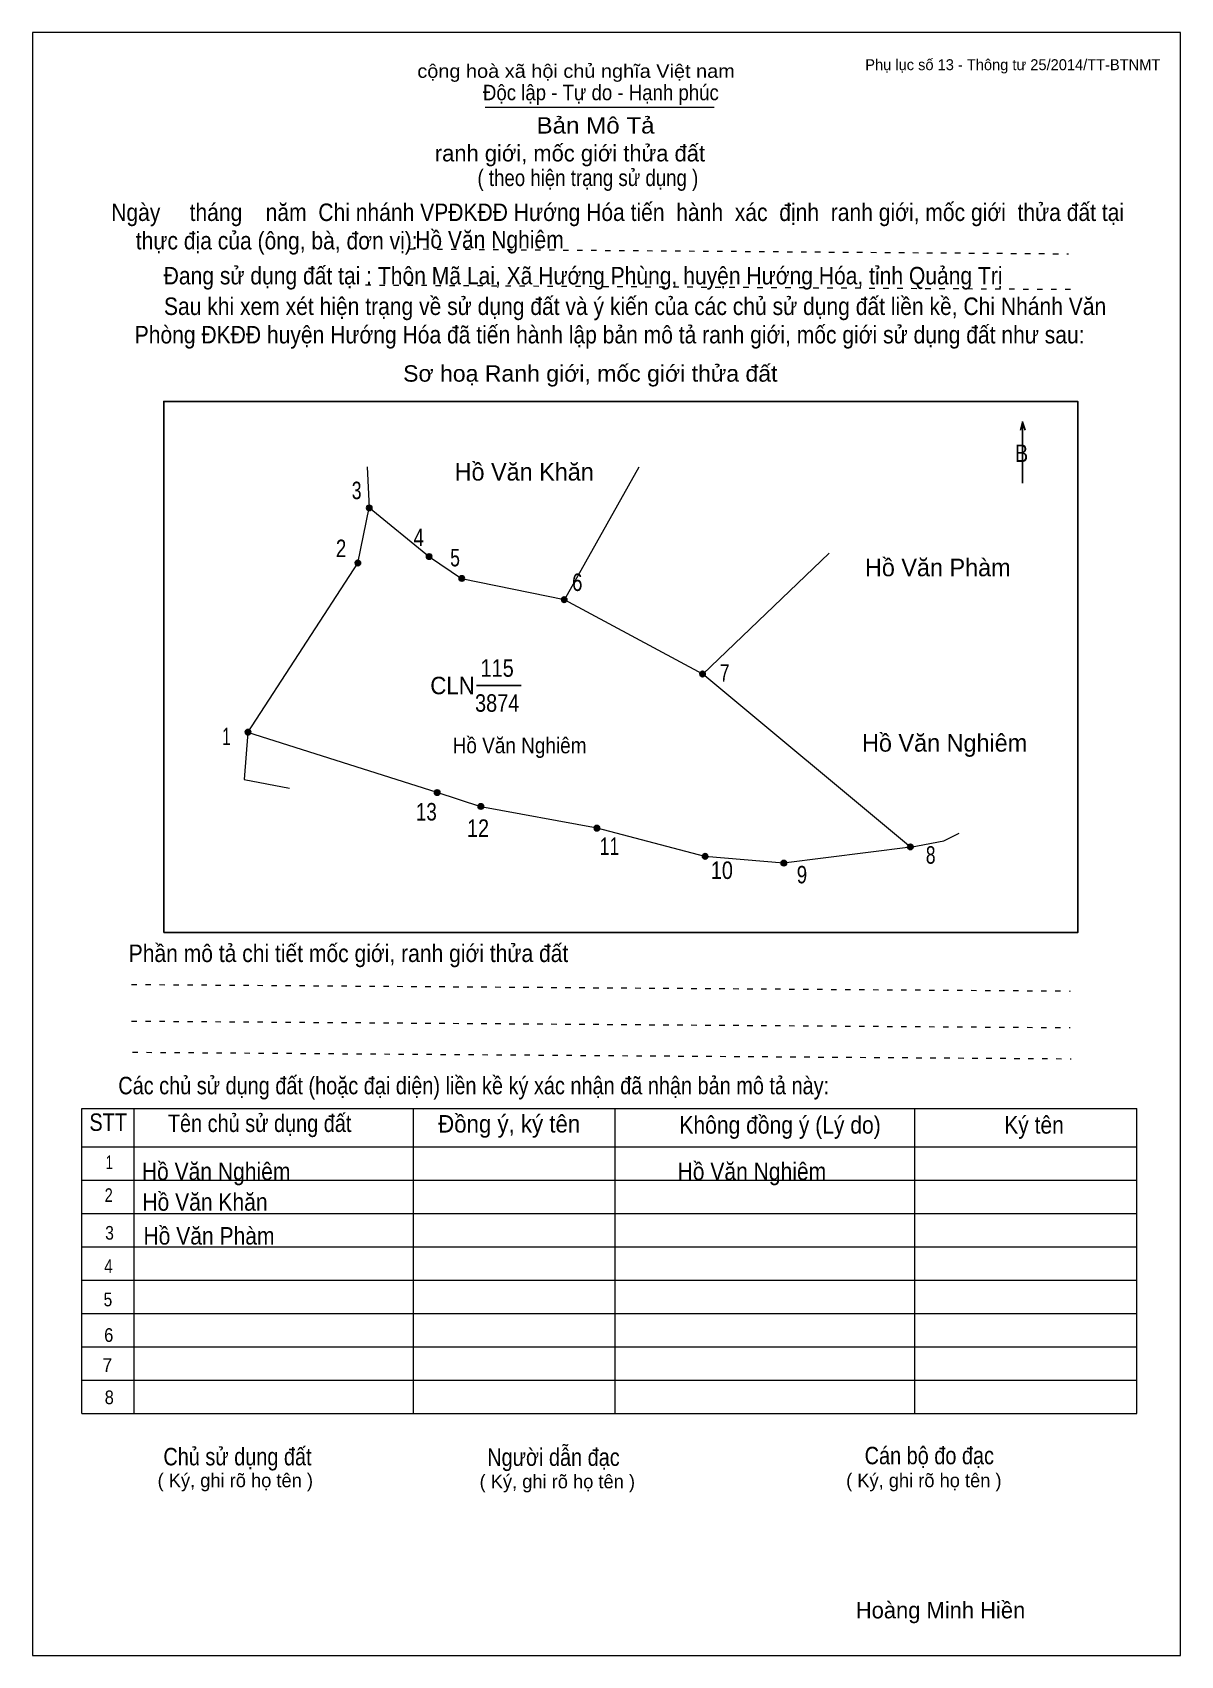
# Model space of a CAD drawing. Header units: centimetres. Extents: x 0 to 21, y 0 to 29.7.
import ezdxf
from ezdxf.enums import TextEntityAlignment as Align

# ---------------------------------------------------------------- set-up
doc = ezdxf.new("R2010")
doc.units = ezdxf.units.CM
doc.header["$LTSCALE"] = 0.13
doc.linetypes.add('DOTTED', pattern=[1.5, 0.3, -1.2])
for name, color, linetype, lineweight in [('1', 7, 'Continuous', 13), ('32', 7, 'Continuous', 25), ('33', 7, 'Continuous', 25), ('6', 7, 'Continuous', 13), ('62', 7, 'Continuous', 13)]:
    doc.layers.add(name, color=color, linetype=linetype, lineweight=lineweight)
for name, color, linetype in [('2', 7, 'Continuous'), ('34', 7, 'Continuous'), ('63', 7, 'Continuous')]:
    doc.layers.add(name, color=color, linetype=linetype)

msp = doc.modelspace()

# ---------------------------------------------------------------- hatches: boundary and pattern name
at = {"layer": '32'}
for points in [[(6.21, 21, 1), (6.11, 21, 1)], [(6.0024, 19.9929, 1), (5.9024, 19.9929, 1)], [(7.3045, 20.1092, 1), (7.2045, 20.1092, 1)], [(7.9022, 19.7094, 1), (7.8022, 19.7094, 1)], [(9.7761, 19.3221, 1), (9.6761, 19.3221, 1)], [(12.3064, 17.9614, 1), (12.2064, 17.9614, 1)], [(3.992, 16.8967, 1), (3.892, 16.8967, 1)], [(7.4525, 15.7915, 1), (7.3525, 15.7915, 1)], [(8.2511, 15.5369, 1), (8.1511, 15.5369, 1)], [(10.3748, 15.14, 1), (10.2748, 15.14, 1)], [(12.3534, 14.624, 1), (12.2534, 14.624, 1)], [(16.108, 14.7969, 1), (16.008, 14.7969, 1)], [(13.7939, 14.5, 1), (13.6939, 14.5, 1)]]:
    msp.add_hatch(color=256, dxfattribs=at).paths.add_polyline_path(points)

# ---------------------------------------------------------------- linework, layer by layer
at = {"layer": '1'}
msp.add_lwpolyline([(21, 0), (21, 29.7), (0, 29.7), (0, 0)], close=True, dxfattribs=at)
at = {"layer": '32'}
for centre in [(6.16, 21), (5.9524, 19.9929), (7.2545, 20.1092), (7.8522, 19.7094), (9.7261, 19.3221), (12.2564, 17.9614), (3.942, 16.8967), (7.4025, 15.7915), (8.2011, 15.5369), (10.3248, 15.14), (12.3034, 14.624), (16.058, 14.7969), (13.7439, 14.5)]:
    msp.add_circle(centre, 0.05, dxfattribs=at)
at = {"layer": '33'}
msp.add_line((8.12, 17.75), (8.94, 17.75), dxfattribs=at)
at = {"layer": '6'}
for p, q in [((6.12, 21.75), (6.16, 21)), ((12.26, 17.96), (14.57, 20.17))]:
    msp.add_line(p, q, dxfattribs=at)
for points in [[(16.06, 14.79), (12.26, 17.96), (9.73, 19.32), (11.1, 21.75)], [(3.94, 16.89), (5.95, 19.99), (6.16, 21)], [(9.73, 19.32), (7.85, 19.7), (7.26, 20.1), (6.16, 21)], [(3.94, 16.89), (3.87, 16.03), (4.7, 15.87)], [(8.2, 15.53), (7.4, 15.79), (3.94, 16.89)], [(16.06, 14.79), (13.74, 14.5), (12.3, 14.62), (10.33, 15.14), (8.2, 15.53)], [(16.06, 14.79), (16.67, 14.91), (16.95, 15.05)]]:
    msp.add_lwpolyline(points, dxfattribs=at)
at = {"layer": '62'}
for p, q in [((8.28, 28.33), (12.47, 28.33)), ((0.9, 10.01), (20.2, 10.01)), ((0.9, 4.43), (0.9, 10.01)), ((1.86, 4.43), (1.86, 10.01)), ((6.97, 4.43), (6.97, 9.99)), ((10.66, 4.43), (10.66, 9.99)), ((16.14, 4.43), (16.14, 10.01)), ((20.2, 4.43), (20.2, 10.01)), ((0.9, 9.31), (20.2, 9.31)), ((0.9, 8.7), (20.2, 8.7)), ((0.9, 8.09), (20.2, 8.09)), ((0.9, 7.48), (20.2, 7.48)), ((0.9, 6.87), (20.2, 6.87)), ((0.9, 6.26), (20.2, 6.26)), ((0.9, 5.65), (20.2, 5.65)), ((0.9, 5.04), (20.2, 5.04)), ((0.9, 4.43), (20.2, 4.43))]:
    msp.add_line(p, q, dxfattribs=at)
at = {"layer": '62', "linetype": 'DOTTED'}
for p, q in [((6.89, 25.74), (18.95, 25.65)), ((6.09, 25.08), (19.04, 25)), ((1.81, 12.28), (18.98, 12.16)), ((1.81, 11.61), (18.98, 11.49)), ((1.83, 11.04), (19, 10.92))]:
    msp.add_line(p, q, dxfattribs=at)
at = {"layer": '62', "lineweight": 25}
for p, q in [((18.11, 22.58), (18.11, 21.45)), ((18.11, 22.57), (18.07, 22.42)), ((18.11, 22.57), (18.16, 22.42))]:
    msp.add_line(p, q, dxfattribs=at)
msp.add_lwpolyline([(2.4, 13.23), (19.12, 13.23), (19.12, 22.95), (2.4, 22.95)], close=True, dxfattribs=at)

# ---------------------------------------------------------------- texts
at = {"layer": '2', "width": 0.9}
msp.add_text('Hồ Văn Nghiêm', height=0.2882, dxfattribs=at).set_placement((8.91, 16.51), align=Align.CENTER)
at = {"layer": '32'}
for s, width, p in [('3', 0.75, (5.93, 21.16)), ('4', 0.8, (7.065, 20.3)), ('2', 0.8, (5.645, 20.1)), ('5', 0.75, (7.73, 19.93)), ('6', 0.8, (9.965, 19.48)), ('7', 0.75, (12.66, 17.82)), ('1', 0.65, (3.55, 16.66)), ('13', 0.8, (7.205, 15.28)), ('12', 0.85, (8.15, 14.98)), ('11', 0.75, (10.555, 14.65)), ('8', 0.75, (16.43, 14.49)), ('10', 0.85, (12.61, 14.21)), ('9', 0.8, (14.075, 14.13))]:
    msp.add_text(s, height=0.32, dxfattribs=dict(at, width=width)).set_placement(p, align=Align.CENTER)
at = {"layer": '33'}
for s, p in [('Hồ Văn Khăn', (8.995, 21.5)), ('Hồ Văn Phàm', (16.56, 19.75)), ('Hồ Văn Nghiêm', (16.685, 16.54))]:
    msp.add_text(s, height=0.32, dxfattribs=at).set_placement(p, align=Align.CENTER)
at = {"layer": '33', "width": 0.85}
for s, p in [('115', (8.5, 17.91)), ('3874', (8.5, 17.27))]:
    msp.add_text(s, height=0.32, dxfattribs=at).set_placement(p, align=Align.CENTER)
at = {"layer": '33', "width": 0.95}
msp.add_text('CLN', height=0.32, dxfattribs=at).set_placement((8.09, 17.59), align=Align.RIGHT)
at = {"layer": '34', "width": 0.9}
for s, p in [('Hồ Văn Nghiêm', (7, 25.75)), ('Hồ Văn Nghiêm', (2, 8.7)), ('Hồ Văn Nghiêm', (11.8, 8.7)), ('Hồ Văn Khăn', (2.01, 8.14)), ('Hồ Văn Phàm', (2.03, 7.52))]:
    msp.add_text(s, height=0.32, dxfattribs=at).set_placement(p)
at = {"layer": '62'}
for s, height, width, p in [('cộng hoà xã hội chủ nghĩa Việt nam', 0.2474, 1.1, (7.04, 28.87)), ('Độc lập - Tự do - Hạnh phúc', 0.2828, 0.9, (8.24, 28.46)), ('Bản Mô Tả', 0.3, 1.1, (9.22, 27.85)), ('( theo hiện trạng sử dụng )', 0.3, 0.85, (8.14, 26.89)), ('Ngày     tháng    năm  Chi nhánh VPĐKĐĐ Hướng Hóa tiến  hành  xác  định  ranh giới, mốc giới  thửa đất tại ', 0.32, 0.9, (1.44, 26.25)), ('thực địa của (ông, bà, đơn vị): ', 0.32, 0.9, (1.89, 25.73)), ('Đang sử dụng đất tại : Thôn Mã Lai, Xã Hướng Phùng, huyện Hướng Hóa, tỉnh Quảng Trị', 0.32, 0.9, (2.4, 25.09)), ('     Sau khi xem xét hiện trạng về sử dụng đất và ý kiến của các chủ sử dụng đất liền kề, Chi Nhánh Văn ', 0.32, 0.9, (1.87, 24.53)), ('Phòng ĐKĐĐ huyện Hướng Hóa đã tiến hành lập bản mô tả ranh giới, mốc giới sử dụng đất như sau:', 0.32, 0.9, (1.87, 24.01)), ('Sơ hoạ Ranh giới, mốc giới thửa đất', 0.3, 1.05, (6.78, 23.31)), ('B', 0.32, 0.85, (17.97, 21.84)), ('Phần mô tả chi tiết mốc giới, ranh giới thửa đất ', 0.32, 0.9, (1.76, 12.69)), ('Các chủ sử dụng đất (hoặc đại diện) liền kề ký xác nhận đã nhận bản mô tả này:', 0.32, 0.85, (1.57, 10.27))]:
    msp.add_text(s, height=height, dxfattribs=dict(at, width=width)).set_placement(p)
msp.add_text('ranh giới, mốc giới thửa đất', height=0.3, dxfattribs=at).set_placement((7.36, 27.34))
for s, height, width, p in [('STT', 0.32, 0.85, (1.385, 9.6)), ('Tên chủ sử dụng đất', 0.32, 0.85, (4.155, 9.58)), ('Đồng ý, ký tên', 0.32, 0.95, (8.72, 9.57)), ('Không đồng ý (Lý do)', 0.32, 0.9, (13.675, 9.55)), ('Ký tên', 0.32, 0.9, (18.32, 9.55)), ('1', 0.25, 0.7, (1.405, 8.9)), ('2', 0.25, 0.8, (1.395, 8.3)), ('3', 0.25, 0.85, (1.41, 7.61)), ('4', 0.25, 0.85, (1.39, 7)), ('5', 0.25, 0.85, (1.38, 6.39)), ('6', 0.25, 0.9, (1.395, 5.74)), ('7', 0.25, 0.95, (1.37, 5.19)), ('8', 0.25, 0.9, (1.405, 4.6)), ('Người dẫn đạc', 0.32, 0.85, (9.53, 3.47)), ('Chủ sử dụng đất', 0.32, 0.85, (3.75, 3.48)), ('Cán bộ đo đạc', 0.32, 0.85, (16.405, 3.5))]:
    msp.add_text(s, height=height, dxfattribs=dict(at, width=width)).set_placement(p, align=Align.CENTER)
for p in [(3.71, 3.08), (9.6, 3.06), (16.305, 3.08)]:
    msp.add_text('( Ký, ghi rõ họ tên )', height=0.25, dxfattribs=at).set_placement(p, align=Align.CENTER)
at = {"layer": '63'}
msp.add_text('Phụ lục số 13 - Thông tư 25/2014/TT-BTNMT', height=0.2, dxfattribs=at).set_placement((20.63, 29.01), align=Align.RIGHT)
msp.add_text('Hoàng Minh Hiền', height=0.3, dxfattribs=at).set_placement((16.61, 0.68), align=Align.CENTER)

doc.saveas('drawing.dxf')
